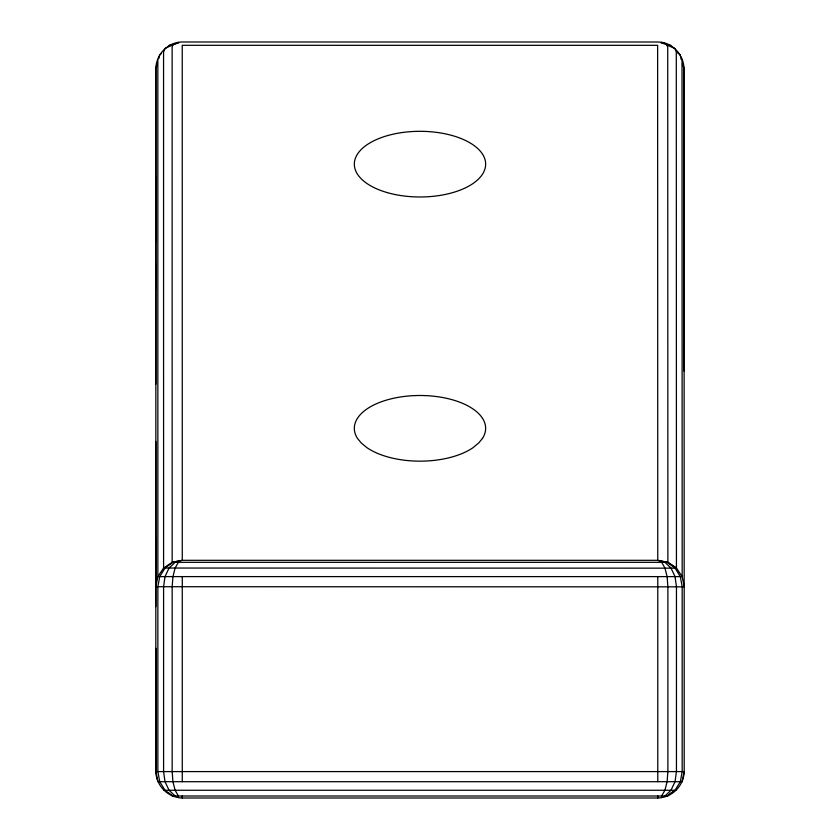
<?xml version="1.0" encoding="UTF-8"?>
<svg xmlns="http://www.w3.org/2000/svg" width="840" height="840" viewBox="0 0 840 840"><rect width="100%" height="100%" fill="white"/><g stroke="black" fill="none" stroke-linecap="round" stroke-linejoin="round"><path stroke-width="1.26" d="M155.809 441.473L155.82 606.669M155.82 288.173L155.82 177.314M155.82 242.036L155.831 68.177C156.408 54.023 168 42.095 182.238 42L657.615 42.011C672.032 41.895 683.34 54.17 684.033 68.198L684.18 586.845L155.862 586.719L157.868 576.607L682.185 576.618L684.191 586.73L684.191 771.593C683.907 785.778 671.969 797.716 657.783 798L182.27 798C168.084 797.716 156.135 785.778 155.852 771.593L155.809 537.527M155.82 384.237L155.82 264.264M657.783 798L657.783 795.995M657.783 781.694L657.783 576.607M157.836 59.43L157.868 576.607L163.59 568.04L172.158 562.317L182.27 560.312L657.783 560.312L667.884 562.327L676.452 568.05L682.185 576.618M172.893 45.118L172.127 47.051L172.158 562.317L182.27 560.312L182.238 45.307L657.625 45.318L657.762 560.427L667.874 562.443L676.442 568.166L163.59 568.04L163.559 52.007L164.987 48.437L178.364 42.389M682.101 781.694L684.117 771.593M158.897 58.349L159.695 54.758L161.459 53.445M157.437 64.134L155.831 68.177L155.862 586.719M178.395 562.317L175.119 568.04L172.935 576.607L172.158 586.719L172.158 771.593L172.924 781.694L175.119 790.262L178.395 795.995M661.647 795.995L664.923 790.262L667.118 781.694L667.884 771.593L667.884 586.719L667.118 576.607L664.933 568.04L661.647 562.317M175.119 562.317L169.06 568.04L165.018 576.607L163.59 586.719L163.59 771.593L165.008 781.694L169.06 790.262L175.119 795.995M664.923 795.995L670.981 790.262L675.034 781.694L676.452 771.593L676.462 586.719L675.034 576.618L670.992 568.05L664.923 562.317L172.158 562.317M172.935 562.317L165.018 568.04L159.726 576.607L157.868 586.719L157.868 771.593L159.726 781.694L165.018 790.262L172.924 795.995M670.016 793.842L672.976 791.7M667.118 795.995L675.034 790.262L680.327 781.694L682.175 771.593L682.185 586.73L680.327 576.618L675.034 568.05L667.118 562.327L664.923 562.317M169.029 45.413L178.658 43.029M155.852 771.593L684.191 771.593M682.175 781.694L157.868 781.694L155.915 771.593L155.915 648.344M163.59 790.262L676.452 790.262M172.158 795.995L667.884 795.995M667.118 562.327L667.884 562.327L667.726 47.061L666.96 45.129L664.766 43.491L661.49 42.389M661.196 43.04L670.824 45.413M666.96 45.129L674.877 48.447L676.295 52.017L676.442 568.166M677.513 52.794L680.159 54.768L681.219 59.556M682.427 64.155L684.033 68.198L684.033 371.038M682.017 59.441L682.175 576.734M182.27 576.607L182.27 781.694M182.27 795.995L182.27 798M482.423 438.469L478.685 442.974L473.099 447.626A65.657 32.834 0 0 1 366.86 447.615L361.358 443.09L357.536 438.469A65.657 32.834 0 0 1 419.979 395.493A65.657 32.834 0 0 1 482.423 438.469M387.156 192.581A65.657 32.834 0 0 0 485.646 164.147A65.657 32.834 0 0 0 387.156 135.713A65.657 32.834 0 0 0 387.156 192.581"/></g></svg>
